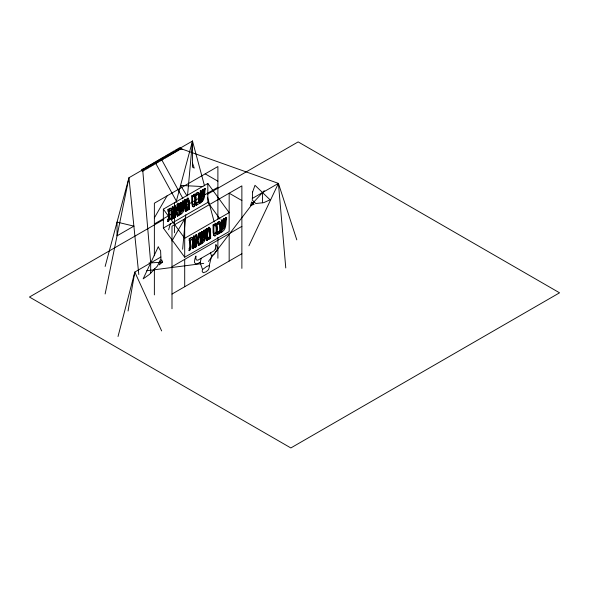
<?xml version="1.0" encoding="UTF-8"?>
<svg xmlns="http://www.w3.org/2000/svg" width="589" height="589" viewBox="0 0 589 589"><rect width="100%" height="100%" fill="white"/><g stroke="black" fill="none" stroke-linecap="round" stroke-linejoin="round"><path stroke-width="0.88" d="M198.913 235.364L198.648 237.816M185.277 211.105L185.859 202.682L185.277 199.619L186.426 199.509L186.676 200.827L187.214 199.222L188.274 198.243L189.283 200.621L189.378 209.286L187.361 210.45L186.882 210.177L186.882 208.403L187.361 208.675L188.841 207.821C189.629 193.273 185.13 203.529 186.308 211.061L185.277 211.105L185.829 210.788L185.94 209.007M207.586 240.187C206.408 232.662 210.906 222.406 210.126 236.947L208.639 237.809L208.16 237.529L208.16 239.311L208.639 239.583L210.656 238.42L210.567 229.754L209.551 227.369L208.491 228.348L207.954 229.96L207.711 228.642L206.562 228.753L207.144 231.808L206.562 240.231L207.586 240.187L206.562 240.231M185.756 211.377L186.338 202.955L185.756 199.899L185.277 199.619M207.041 240.511L207.623 232.081L207.041 229.025L206.562 228.753M184.696 201.747L184.828 199.885L185.299 200.157C184.438 204.766 185.616 211.584 180.794 214.241L180.315 213.969L180.315 202.491L181.338 202.454L181.338 208.587L182.34 206.599L182.943 200.974L183.422 201.247L183.017 205.848L182.494 208.41L181.338 210.037L181.338 212.15C185.056 209.787 183.871 204.155 184.74 200.481L185.299 200.157M195.239 202.469L195.29 196.034M204.648 190.225L204.781 188.362L205.259 188.642C204.39 193.244 205.568 200.061 200.753 202.719L200.275 202.447L200.275 190.969L201.291 190.932L201.291 197.065L202.299 195.077L202.822 190.048L203.382 189.724L202.903 189.452L202.344 189.768L201.254 196.402M206.584 229.29C205.716 233.892 206.894 240.717 202.071 243.375L201.6 243.095L201.6 231.617L202.616 231.58L202.616 237.72L202.137 237.448L202.925 236.336L203.669 230.424L204.228 230.1L204.7 230.373L204.052 236.447L202.616 239.171L202.616 241.284L202.137 241.011C205.856 238.641 204.677 233.008 205.546 229.342L206.584 229.29L206.025 229.614C205.149 233.281 206.334 238.913 202.616 241.284M216.524 231.602L216.612 230.336M225.933 219.358L226.066 217.496L226.537 217.768C225.675 222.37 226.853 229.195 222.031 231.852L221.552 231.573L221.552 220.095L222.576 220.058L222.576 226.198L223.577 224.21L224.1 219.174L224.659 218.85L224.181 218.578L223.621 218.902L222.539 225.535M182.943 200.974L182.384 201.291L181.302 207.924M203.382 189.724L202.726 195.798L201.291 198.515L201.291 200.628C205.009 198.265 203.831 192.632 204.7 188.959L205.259 188.642M204.228 230.1L203.625 235.733L202.616 237.72M224.056 220.323L224.181 218.578M224.659 218.85L224.004 224.924L222.576 227.648L222.576 229.762C226.294 227.391 225.108 221.758 225.977 218.092L226.537 217.768M184.828 199.885L184.269 200.208C183.51 203.846 184.386 208.83 181.36 211.591M204.781 188.362L204.221 188.686C203.47 192.323 204.346 197.308 201.32 200.069M226.066 217.496L225.506 217.82C224.63 221.486 225.815 227.118 222.097 229.489M207.497 233.686L207.762 231.19M182.634 249.235L185.771 214.786M187.508 195.747L192.485 141.051L179.925 148.303M205.819 232.618L205.973 230.881M177.488 207.932L177.65 204.03L178.128 204.302L178.055 207.387L176.994 211.444L178.187 215.751L177.495 216.148L175.485 210.354L175.22 211.149M195.555 235.107L196.954 238.722L196.13 242.661L196.078 246.835L195.6 246.563L195.658 242.388L196.483 238.442L195.555 235.107L196.726 234.982L198 239.561L197.521 239.289L198.198 237.352L198.397 233.465L198.927 233.156L199.406 233.435L199.332 236.52L198.272 240.57L199.465 244.877L198.773 245.282L196.984 240.275M186.374 202.807L186.617 201.409M170.368 209.942L171.06 211.348L171.134 219.27L171.613 219.542C170.331 219.292 173.74 207.851 169.455 210.869C168.182 212.695 171.561 221.354 167.725 221.331C168.417 218.247 168.925 214.691 168.447 210.995M167.725 219.55C170.898 220.139 167.755 212.651 168.918 211.267L167.909 211.429L167.909 209.632L168.704 208.985L170.648 208.116L171.451 209.389M192.897 242.388L192.375 239.465L190.733 240.003C189.459 241.829 192.839 250.487 189.003 250.458C189.849 247.078 190.056 243.036 189.665 239.038L191.977 237.522L192.75 237.735L193.207 238.795L193.428 248.367L192.419 248.396C191.204 246.695 194.304 239.37 190.961 239.252M189.003 248.683C192.176 249.272 189.032 241.777 190.203 240.4L189.224 240.54L189.194 238.766L189.982 238.118L191.933 237.242L192.728 238.523M128.071 310.97L134.807 272.066L160.871 257.018M205.178 237.095L205.414 235.733M225.138 225.572L225.373 224.21M105.136 293.977L128.962 177.731L141.942 170.236M196.299 241.203L196.498 240.275M201.18 258.284L200.172 262.723L202.542 269.534L202.145 271.257L203.161 272.744L206.113 271.772L208.572 269.615L209.588 266.037L209.198 265.691L206.886 266.331L202.542 269.534M209.198 265.691L211.561 256.149L210.553 252.872M250.664 205.495L251.577 201.939L254.073 204.339L250.664 205.495L264.24 190.681M118.028 336.503L134.807 272.066L161.651 330.922M189.967 249.508L190.085 249.073M176.648 209.228L177.112 204.339L177.65 204.03M105.136 266.471L128.962 177.731L138.805 274.54M168.66 229.791L170.331 223.584M176.045 202.285L192.485 141.051L204.493 185.785M215.316 249.014L215.81 244.538A10.646 6.148 -60 0 1 217.142 249.692L214.411 253.896L211.458 255.81M178.128 204.302L177.591 204.611L177.392 208.491L176.715 210.435L175.448 205.848L174.278 205.973L175.198 209.316L174.373 213.262L174.322 217.429L175.331 217.393L175.964 210.626L177.495 216.148M174.278 205.973L175.677 209.588L174.852 213.535L174.8 217.702M194.635 205.244L194.893 204.479M186.441 199.664L187.449 198.088L188.082 198.029L188.532 198.773M207.726 228.79L208.734 227.221L209.61 227.42M198 239.561L198.677 237.625L198.868 233.745L199.406 233.435M203.963 241.041L204.317 240.275M248.919 245.804L278.413 183.385L180.558 148.531A0.898 0.515 0 0 0 179.932 147.758A0.898 0.515 0 0 0 178.894 148.362A0.898 0.515 0 0 0 180.227 148.715L182.583 149.378M154.37 217.871L167.077 195.872M171.995 240.886L184.703 218.88L184.703 257.209L229.165 231.536L229.165 193.207L241.873 200.547M202.645 200.393L201.799 201.49M186.993 200.356L187.405 199.892M215.338 248.985L213.888 250.943L197.845 260.205L196.395 259.926L195.923 258.954L195.923 256.016A10.646 6.148 -60 0 0 194.591 262.709L195.754 263.784L197.322 263.754L200.275 262.267M208.373 261.45L254.058 201.791M216.377 223.982L215.832 223.194L214.904 223.872L214.904 225.675L215.184 225.337M193.987 206.275L194.341 205.841M193.575 206.599L192.478 206.422L191.815 203.257L191.793 195.865L192.802 195.828C190.998 209.286 196.859 206.312 195.099 196.446L193.626 196.549L193.626 194.745L194.554 194.068L195.099 194.856M194.098 196.822L194.098 195.018C197.425 193.104 196.417 205.959 193.626 207.026L192.949 206.695L192.375 204.619L192.323 195.555M215.383 225.955L215.383 224.151C218.71 222.237 217.702 235.085 214.904 236.152L213.984 235.335L213.571 232.662L213.549 225.27L214.079 224.961C212.276 238.42 218.144 235.438 216.384 225.572L214.904 225.675M173.35 209.662C173.807 208.175 172.106 209.375 172.363 208.602M178.18 205.311L178.673 205.009L178.842 205.465L178.865 214.808L179.881 214.771C180.506 214.956 179.969 197.713 178.651 205.583L178.18 205.311C177.672 204.619 178.423 202.292 179.203 203.573M178.651 205.583L179.144 205.281L179.321 205.745L179.343 215.081M194.628 238.795C195.195 237.271 192.993 238.552 193.796 237.617M199.936 234.716L200.429 234.415L200.606 234.871L200.621 244.207L200.15 243.934L200.15 235.055C200.643 233.914 198.839 234.113 199.936 234.716C201.247 226.846 201.791 244.082 201.158 243.905L200.621 244.207M199.111 201.342L200.164 201.283L200.164 203.065L196.417 205.222L195.946 204.95L195.946 203.168L196.417 203.448L199.053 201.924L198.773 194.856L198.029 194.37L196.512 195.423L196.034 195.143L196.034 193.369L197.676 192.264L198.662 192.868M196.512 195.423L196.512 193.641L198.154 192.537L198.876 192.75L199.472 194.613L199.59 201.615L200.164 201.283M220.389 230.468L221.442 230.417L221.442 232.191L217.702 234.348L217.223 234.076L217.223 232.302L217.702 232.574L220.338 231.05L220.058 223.989L219.314 223.496L217.79 224.549L217.319 224.276L217.319 222.495L219.351 221.398L220.139 222.613M217.79 224.549L217.79 222.775L219.432 221.67L220.153 221.876L220.757 223.746L220.868 230.748L221.442 230.417M180.86 209.765L181.464 209.235M222.097 227.376L222.701 226.846M172.179 208.771C171.679 208.079 172.422 205.752 173.203 207.033M172.658 209.051C173.976 201.173 174.513 218.416 173.88 218.232L172.871 218.269L172.849 208.933M193.464 237.904C192.956 237.212 193.707 234.878 194.488 236.167M193.936 238.177C195.253 230.306 195.791 247.549 195.165 247.365L194.149 247.395L193.958 237.595M196.063 195.128L196.674 194.598M189.673 250.111L189.003 250.458M168.417 211.687L168.388 209.905L170.169 208.616L171.473 208.602L172.15 212.894L172.15 219.233L171.613 219.542M162.557 262.142L159.148 264.917L161.636 259.639L162.557 262.142L148.973 263.011M190.203 240.4L189.194 240.555M169.345 210.332L170.059 209.964M144.349 168.844L145.328 168.277M147.544 166.996L148.619 166.378M150.85 165.089L151.984 164.434M157.616 161.187L158.75 160.532A0.898 0.515 0 0 0 158.809 161.298A0.898 0.515 0 0 0 160.12 161.195A0.898 0.515 0 0 0 159.833 160.451M160.959 159.258L162.1 158.596M162.697 158.25L163.897 157.558M167.865 155.268L169.028 154.598M172.805 152.418L173.932 151.763M176.199 150.453L177.348 149.79M177.944 149.444L179.144 148.759M163.359 209.154L207.821 183.481L229.165 212.614L184.703 238.287L163.359 209.154L163.359 228.076L184.703 257.209M174.749 206.253L175.448 205.848M180.315 202.491L181.338 202.454M183.422 201.247L182.384 201.291M185.756 199.899L186.426 199.509M192.802 195.828L191.793 195.865M200.275 190.969L201.291 190.932M193.626 196.549L194.414 195.931L195.099 196.446M154.37 223.938L174.499 212.32M175.294 211.863L180.845 208.653M182.435 207.74L200.68 197.205M202.27 196.284L217.893 187.265M163.801 219.461L29.45 297.033L290.848 447.949L559.55 292.814L298.152 141.897L207.527 194.215M186.882 208.403L188.37 207.542L188.841 207.821M195.946 203.168L198.574 201.652L199.053 201.924M171.134 219.27L172.15 219.233M172.871 218.269L173.88 218.232M174.322 217.429L175.331 217.393M177.017 215.876L178.187 215.751M178.865 214.808L179.881 214.771M180.315 213.969L181.324 213.387M186.882 210.177L188.23 209.404M195.946 204.95L197.44 204.081M163.359 228.076L207.821 202.402L207.821 183.481M252.342 198.434L278.413 183.385L296.797 239.848M214.852 235.725L213.755 235.548L213.1 232.383L213.071 224.998L214.079 224.961M196.034 235.379L196.726 234.982M201.6 231.617L202.616 231.58M204.7 230.373L203.669 230.424M207.041 229.025L207.711 228.642M221.552 220.095L222.576 220.058M208.16 237.529L209.647 236.675L210.126 236.947M217.223 232.302L219.859 230.778L220.338 231.05M192.419 248.396L193.428 248.367M194.149 247.395L195.165 247.365M198.294 245.002L199.465 244.877M200.15 243.934L201.158 243.905M208.16 239.311L210.185 238.14L210.656 238.42M217.223 234.076L220.963 231.919L221.442 232.191M196.078 246.835L196.616 246.526L197.241 239.76L198.773 245.282M171.995 266.714L241.873 226.367M171.995 294.066L241.873 253.726M168.167 221.162L167.725 221.331M197.168 194.26L197.867 194.105L198.434 195.033L198.574 201.652M146.676 270.756L203.728 263.371M218.836 223.224L219.395 223.4L219.793 224.755L219.859 230.778M202.94 186.573L180.573 185.425L186.963 195.909M193.008 204.92C195.99 203.595 194.539 198.787 194.628 196.166M208.889 228.959L209.574 230.527L209.647 236.675M205.186 173.865L217.893 181.198M204.221 188.686L204.7 188.959M202.344 189.768L202.822 190.048M196.034 193.369L196.512 193.641M193.626 194.745L194.098 195.018M199.686 202.785L200.164 203.065M225.506 217.82L225.977 218.092M223.621 218.902L224.1 219.174M184.269 200.208L184.74 200.481M185.859 202.682L186.338 202.955M217.319 222.495L217.79 222.775M214.904 223.872L215.383 224.151M188.9 209.014L189.378 209.286M178.18 203.536L178.651 203.809M216.384 225.572L215.905 225.3C215.839 227.663 217.297 233.487 214.072 233.892M213.071 224.998L213.549 225.27M177.112 204.339L177.591 204.611M185.829 210.788L186.308 211.061M172.179 206.997L172.658 207.269M175.198 209.316L175.677 209.588M205.546 229.342L206.025 229.614M207.144 231.808L207.623 232.081M167.909 209.632L168.388 209.905M199.936 232.935C199.104 231.455 201.674 233.192 200.68 234.577M198.397 233.465L198.868 233.745M168.358 219.02L168.837 219.292M202.137 238.898L202.616 239.171M193.464 236.123L193.936 236.403M196.483 238.442L196.954 238.722M189.194 238.766L189.665 239.038M189.636 248.146L190.114 248.425M207.821 202.402L220.095 219.152M176.928 202.123L155.739 163.367M161.887 160.083L182.885 198.515M186.816 205.723L188.134 208.123M187.95 200.039L188.37 207.542M192.485 163.057L194.23 168.101L192.485 167.092L192.485 141.051M198.272 242.02L198.994 244.604M176.994 212.887L177.709 215.471M196.255 234.702L196.674 236.233M175.183 206.341L176.03 209.397M207.564 197.227L214.175 221.869M198.861 193.487L199.001 194.341M192.493 204.008L192.323 201.644M209.971 228.576L210.089 229.474M216.494 224.512L216.575 225.167M278.413 183.385L285.775 267.943M143.444 170.464A0.898 0.515 0 0 1 142.81 171.105L150.688 262.9L150.688 273.134M213.682 232.515L213.608 224.689M188.811 200.348L188.878 201.475M179.35 204.346L179.402 214.499M192.927 240.452L192.897 248.676M262.532 192.551L262.532 202.785M241.873 268.393L241.873 185.874L171.995 226.22L171.995 308.739M229.165 233.708L229.165 261.06M222.031 220.374L222.031 231.852M217.893 219.101L217.893 166.532L154.37 203.205L154.37 255.781M217.893 237.293L217.893 258.218M217.702 232.574L217.702 234.348M208.639 237.809L208.639 239.583M202.071 231.897L202.071 243.375M200.753 191.241L200.753 202.719M196.417 203.448L196.417 205.222M194.687 238.037L194.628 247.674M189.481 248.956L189.481 250.737M187.361 208.675L187.361 210.45M184.703 259.374L184.703 286.733M180.794 202.763L180.794 214.241M174.499 202.719L174.499 232.795M173.409 208.911L173.35 218.541M171.671 212.622L171.671 218.961M168.196 219.83L168.196 221.604M154.37 268.51L154.37 294.89M146.411 168.196A0.898 0.515 0 0 1 146.742 168.903A0.898 0.515 0 0 1 145.512 169.095A0.898 0.515 0 0 1 145.181 168.388M148.089 167.224A0.898 0.515 0 0 1 148.376 167.975A0.898 0.515 0 0 1 147.066 168.071A0.898 0.515 0 0 1 147.007 167.313M149.893 166.378A0.898 0.515 0 0 1 149.834 167.143A0.898 0.515 0 0 1 148.524 167.04A0.898 0.515 0 0 1 148.803 166.297A0.898 0.515 0 0 1 148.803 165.443A0.898 0.515 0 0 1 150.158 165.892A0.898 0.515 0 0 1 148.803 166.341M151.697 165.524A0.898 0.515 0 0 1 151.373 166.231A0.898 0.515 0 0 1 150.143 166.039A0.898 0.515 0 0 1 150.475 165.332M153.398 164.545A0.898 0.515 0 0 1 153.074 165.251A0.898 0.515 0 0 1 151.844 165.06A0.898 0.515 0 0 1 152.176 164.353A0.898 0.515 0 0 1 152.176 163.499A0.898 0.515 0 0 1 153.523 163.948A0.898 0.515 0 0 1 152.176 164.397M154.664 163.433A0.898 0.515 0 0 1 154.848 164.25A0.898 0.515 0 0 1 153.434 164.14M153.346 164.014A0.898 0.515 0 0 1 153.317 163.882M156.416 162.417A0.898 0.515 0 0 1 156.748 163.131A0.898 0.515 0 0 1 155.518 163.315A0.898 0.515 0 0 1 155.194 162.608M158.132 161.43A0.898 0.515 0 0 1 158.463 162.137A0.898 0.515 0 0 1 157.234 162.328A0.898 0.515 0 0 1 156.91 161.622M161.658 159.582A0.898 0.515 0 0 1 161.6 160.348A0.898 0.515 0 0 1 160.289 160.252A0.898 0.515 0 0 1 160.569 159.501M163.514 158.699A0.898 0.515 0 0 1 163.182 159.413A0.898 0.515 0 0 1 161.96 159.221A0.898 0.515 0 0 1 162.284 158.515M165.17 157.558A0.898 0.515 0 0 1 165.111 158.323A0.898 0.515 0 0 1 163.801 158.22A0.898 0.515 0 0 1 164.088 157.477M167.04 156.667A0.898 0.515 0 0 1 166.709 157.373A0.898 0.515 0 0 1 165.48 157.189A0.898 0.515 0 0 1 165.811 156.475M168.785 155.835A0.898 0.515 0 0 1 168.145 156.475A0.898 0.515 0 0 1 167.048 156.107M167.048 155.835A0.898 0.515 0 0 1 167.467 155.525A0.898 0.515 0 0 0 168.815 155.121A0.898 0.515 0 0 0 167.467 154.671A0.898 0.515 0 0 0 167.467 155.57M170.302 154.598A0.898 0.515 0 0 1 170.177 155.386A0.898 0.515 0 0 1 168.852 155.179A0.898 0.515 0 0 1 169.433 154.458M171.671 153.619A0.898 0.515 0 0 1 171.929 154.377A0.898 0.515 0 0 1 170.582 154.428M170.324 154.068A0.898 0.515 0 0 1 170.582 153.7M173.512 152.742A0.898 0.515 0 0 1 173.321 153.56A0.898 0.515 0 0 1 172.01 153.243M172.098 152.853A0.898 0.515 0 0 1 172.238 152.742M175.205 151.763A0.898 0.515 0 0 1 175.147 152.529A0.898 0.515 0 0 1 173.829 152.426A0.898 0.515 0 0 1 174.116 151.682M177.039 150.894A0.898 0.515 0 0 1 176.715 151.601A0.898 0.515 0 0 1 175.485 151.41A0.898 0.515 0 0 1 175.816 150.703A0.898 0.515 0 0 1 175.816 149.849A0.898 0.515 0 0 1 177.164 150.298A0.898 0.515 0 0 1 175.816 150.747M178.762 149.9A0.898 0.515 0 0 1 178.438 150.607A0.898 0.515 0 0 1 177.208 150.416A0.898 0.515 0 0 1 177.539 149.709A0.898 0.515 0 0 1 177.539 148.855A0.898 0.515 0 0 1 178.887 149.304A0.898 0.515 0 0 1 177.539 149.753M180.558 148.862A0.898 0.515 0 0 1 180.227 149.569A0.898 0.515 0 0 1 178.997 149.385A0.898 0.515 0 0 1 179.328 148.671M144.651 169.404A0.898 0.515 0 0 1 144.651 170.14A0.898 0.515 0 0 1 143.377 170.14M142.81 171.105A0.898 0.515 0 0 1 141.706 170.736A0.898 0.515 0 0 1 142.339 170.103M252.615 191.97L252.276 200.076L255.84 203.507L263.717 202.66L270.064 199.804L254.993 185.299L252.615 191.97M158.22 246.946L143.149 278.855L149.496 274.378L157.373 266.132L160.937 258.586L160.606 250.862L158.22 246.946M133.88 226.132L117.049 235.85L117.049 222.097L133.88 226.132M145.512 168.24A0.898 0.515 0 0 0 146.86 167.791A0.898 0.515 0 0 0 145.512 167.342A0.898 0.515 0 0 0 145.512 168.24M147.191 167.276A0.898 0.515 0 0 0 148.538 166.827A0.898 0.515 0 0 0 147.191 166.37A0.898 0.515 0 0 0 147.191 167.276M150.475 165.376A0.898 0.515 0 0 0 151.822 164.927A0.898 0.515 0 0 0 150.475 164.478A0.898 0.515 0 0 0 150.475 165.376M153.766 163.477A0.898 0.515 0 0 0 155.113 163.028A0.898 0.515 0 0 0 153.766 162.579A0.898 0.515 0 0 0 153.766 163.477M155.518 162.461A0.898 0.515 0 0 0 156.865 162.012A0.898 0.515 0 0 0 155.518 161.563A0.898 0.515 0 0 0 155.518 162.461M157.234 161.474A0.898 0.515 0 0 0 158.581 161.025A0.898 0.515 0 0 0 157.234 160.576A0.898 0.515 0 0 0 157.234 161.474M158.934 160.495A0.898 0.515 0 0 0 160.282 160.046A0.898 0.515 0 0 0 158.934 159.597A0.898 0.515 0 0 0 158.934 160.495M160.569 159.545A0.898 0.515 0 0 0 161.916 159.096A0.898 0.515 0 0 0 160.569 158.647A0.898 0.515 0 0 0 160.569 159.545M162.284 158.559A0.898 0.515 0 0 0 163.632 158.11A0.898 0.515 0 0 0 162.284 157.661A0.898 0.515 0 0 0 162.284 158.559M164.088 157.521A0.898 0.515 0 0 0 165.435 157.072A0.898 0.515 0 0 0 164.088 156.622A0.898 0.515 0 0 0 164.088 157.521M165.811 156.519A0.898 0.515 0 0 0 167.158 156.07A0.898 0.515 0 0 0 165.811 155.621A0.898 0.515 0 0 0 165.811 156.519M169.212 154.554A0.898 0.515 0 0 0 170.56 154.104A0.898 0.515 0 0 0 169.212 153.655A0.898 0.515 0 0 0 169.212 154.554M170.582 153.574A0.898 0.515 0 0 0 172.084 153.346A0.898 0.515 0 0 0 170.987 152.713A0.898 0.515 0 0 0 170.582 153.574M172.422 152.706A0.898 0.515 0 0 0 173.77 152.256A0.898 0.515 0 0 0 172.422 151.807A0.898 0.515 0 0 0 172.422 152.706M174.116 151.726A0.898 0.515 0 0 0 175.463 151.277A0.898 0.515 0 0 0 174.116 150.828A0.898 0.515 0 0 0 174.116 151.726M143.561 169.367A0.898 0.515 0 0 0 144.909 168.918A0.898 0.515 0 0 0 143.561 168.469A0.898 0.515 0 0 0 143.561 169.367M142.126 170.199A0.898 0.515 0 0 0 143.473 169.75A0.898 0.515 0 0 0 142.126 169.301A0.898 0.515 0 0 0 142.126 170.199"/></g></svg>
